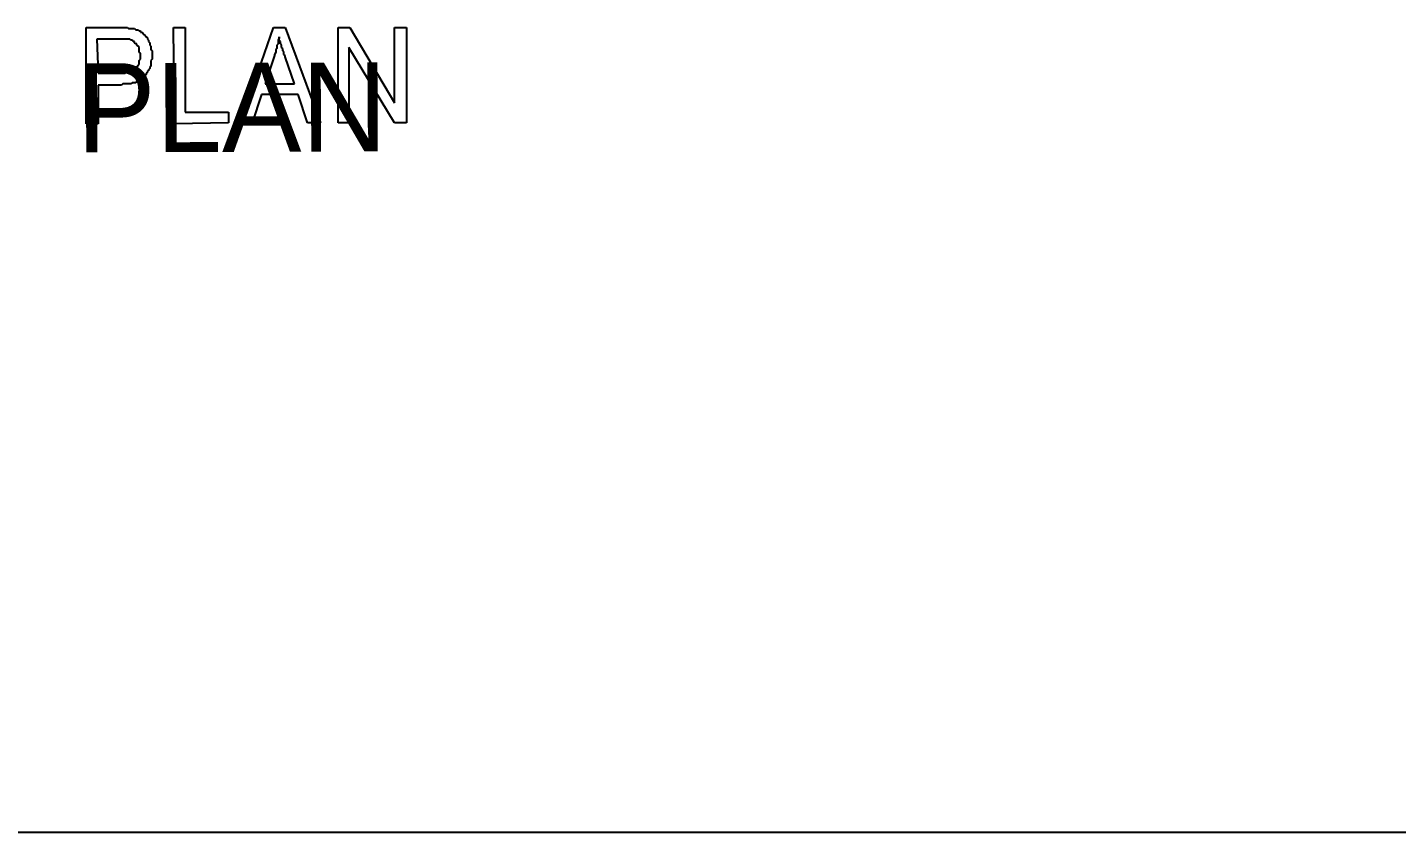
# Model space of a CAD drawing. Header units: millimetres. Extents: x 30 to 55791, y -4580 to 38782.
# Drawn here: x 6963 to 13809, y 2452 to 6477 of the extents above; entities that cross this region are included whole.
import ezdxf

# ---------------------------------------------------------------- set-up
doc = ezdxf.new("R2010")
doc.units = ezdxf.units.MM
doc.layers.add('A-ARCH-REF', color=8, linetype='CONTINUOUS')

msp = doc.modelspace()

# ---------------------------------------------------------------- linework, layer by layer
at = {"layer": 'A-ARCH-REF'}
for p, q in [((7257.3, 5994.2), (7257.3, 6476.7)), ((7257.3, 6476.7), (7416.2, 6476.7)), ((7416.2, 6476.7), (7428, 6476.7)), ((7428, 6476.7), (7433.9, 6476.7)), ((7433.9, 6476.7), (7439.8, 6476.7)), ((7439.8, 6476.7), (7445.6, 6476.7)), ((7445.6, 6476.7), (7451.5, 6476.7)), ((7451.5, 6476.7), (7457.4, 6476.7)), ((7457.4, 6476.7), (7463.3, 6476.7)), ((7463.3, 6476.7), (7469.2, 6470.8)), ((7469.2, 6470.8), (7475.1, 6470.8)), ((7475.1, 6470.8), (7480.9, 6470.8)), ((7480.9, 6470.8), (7486.8, 6470.8)), ((7486.8, 6470.8), (7492.7, 6470.8)), ((7492.7, 6470.8), (7498.6, 6470.8)), ((7498.6, 6470.8), (7504.5, 6464.9)), ((7504.5, 6464.9), (7510.4, 6464.9)), ((7510.4, 6464.9), (7516.3, 6464.9)), ((7516.3, 6464.9), (7522.1, 6459)), ((7522.1, 6459), (7528, 6459)), ((7528, 6459), (7528, 6453.2)), ((7528, 6453.2), (7533.9, 6453.2)), ((7533.9, 6453.2), (7539.8, 6447.3)), ((7539.8, 6447.3), (7545.7, 6441.4)), ((7545.7, 6441.4), (7551.6, 6435.5)), ((7551.6, 6435.5), (7557.4, 6429.6)), ((7698.7, 5994.2), (7692.8, 6476.7)), ((7692.8, 6476.7), (7751.6, 6476.7)), ((7751.6, 6476.7), (7751.6, 6053)), ((8028.2, 6000.1), (8193, 6476.7)), ((8193, 6476.7), (8251.8, 6476.7)), ((8251.8, 6476.7), (8428.3, 6000.1)), ((8516.6, 6000.1), (8516.6, 6476.7)), ((8516.6, 6476.7), (8575.4, 6476.7)), ((8575.4, 6476.7), (8799, 6100.1)), ((8799, 6100.1), (8799, 6476.7)), ((8799, 6476.7), (8857.9, 6476.7)), ((8857.9, 6476.7), (8857.9, 6000.1)), ((7422.1, 6417.8), (7310.3, 6417.8)), ((7310.3, 6417.8), (7316.2, 6247.2)), ((7433.9, 6417.8), (7422.1, 6417.8)), ((7439.8, 6417.8), (7433.9, 6417.8)), ((7445.6, 6417.8), (7439.8, 6417.8)), ((7451.5, 6417.8), (7445.6, 6417.8)), ((7457.4, 6417.8), (7451.5, 6417.8)), ((7463.3, 6417.8), (7457.4, 6417.8)), ((7469.2, 6417.8), (7463.3, 6417.8)), ((7475.1, 6417.8), (7469.2, 6417.8)), ((7480.9, 6412), (7475.1, 6417.8)), ((7486.8, 6412), (7480.9, 6412)), ((7492.7, 6406.1), (7486.8, 6412)), ((7498.6, 6406.1), (7492.7, 6406.1)), ((7498.6, 6400.2), (7498.6, 6406.1)), ((7504.5, 6394.3), (7498.6, 6400.2)), ((7510.4, 6394.3), (7504.5, 6394.3)), ((7510.4, 6388.4), (7510.4, 6394.3)), ((7516.3, 6382.5), (7510.4, 6388.4)), ((7522.1, 6376.7), (7516.3, 6382.5)), ((7522.1, 6370.8), (7522.1, 6376.7)), ((7522.1, 6364.9), (7522.1, 6370.8)), ((7557.4, 6429.6), (7563.3, 6423.7)), ((7563.3, 6423.7), (7563.3, 6417.8)), ((7563.3, 6417.8), (7569.2, 6412)), ((7569.2, 6412), (7569.2, 6406.1)), ((7569.2, 6406.1), (7575.1, 6400.2)), ((7575.1, 6400.2), (7575.1, 6394.3)), ((7575.1, 6394.3), (7575.1, 6388.4)), ((7575.1, 6388.4), (7581, 6382.5)), ((7581, 6382.5), (7581, 6376.7)), ((7581, 6376.7), (7581, 6370.8)), ((7581, 6370.8), (7581, 6364.9)), ((8210.6, 6370.8), (8204.7, 6364.9)), ((8216.5, 6394.3), (8210.6, 6388.4)), ((8210.6, 6388.4), (8210.6, 6382.5)), ((8210.6, 6382.5), (8210.6, 6376.7)), ((8210.6, 6376.7), (8210.6, 6370.8)), ((8222.4, 6423.7), (8216.5, 6412)), ((8216.5, 6412), (8216.5, 6406.1)), ((8216.5, 6406.1), (8216.5, 6400.2)), ((8216.5, 6400.2), (8216.5, 6394.3)), ((8222.4, 6423.7), (8222.4, 6429.6)), ((8222.4, 6429.6), (8222.4, 6423.7)), ((8222.4, 6417.8), (8222.4, 6423.7)), ((8222.4, 6412), (8222.4, 6417.8)), ((8228.3, 6406.1), (8222.4, 6412)), ((8228.3, 6400.2), (8228.3, 6406.1)), ((8228.3, 6394.3), (8228.3, 6400.2)), ((8234.1, 6388.4), (8228.3, 6394.3)), ((8234.1, 6382.5), (8234.1, 6388.4)), ((8234.1, 6376.7), (8234.1, 6382.5)), ((8240, 6370.8), (8234.1, 6376.7)), ((8240, 6364.9), (8240, 6370.8)), ((8799, 6000.1), (8569.6, 6376.7)), ((8569.6, 6376.7), (8569.6, 6000.1)), ((7522.1, 6353.1), (7522.1, 6364.9)), ((7528, 6347.2), (7522.1, 6353.1)), ((7522.1, 6311.9), (7528, 6317.8)), ((7522.1, 6306), (7522.1, 6311.9)), ((7522.1, 6300.2), (7522.1, 6306)), ((7522.1, 6294.3), (7522.1, 6300.2)), ((7528, 6341.4), (7528, 6347.2)), ((7528, 6335.5), (7528, 6341.4)), ((7528, 6329.6), (7528, 6335.5)), ((7528, 6317.8), (7528, 6329.6)), ((7581, 6364.9), (7586.9, 6359)), ((7586.9, 6317.8), (7581, 6311.9)), ((7581, 6311.9), (7581, 6306)), ((7581, 6306), (7581, 6300.2)), ((7581, 6300.2), (7581, 6288.4)), ((7586.9, 6359), (7586.9, 6353.1)), ((7586.9, 6353.1), (7586.9, 6347.2)), ((7586.9, 6347.2), (7586.9, 6341.4)), ((7586.9, 6341.4), (7586.9, 6335.5)), ((7586.9, 6335.5), (7586.9, 6329.6)), ((7586.9, 6329.6), (7586.9, 6323.7)), ((7586.9, 6323.7), (7586.9, 6317.8)), ((8198.8, 6335.5), (8151.8, 6194.2)), ((8204.7, 6353.1), (8198.8, 6341.4)), ((8198.8, 6341.4), (8198.8, 6335.5)), ((8204.7, 6364.9), (8204.7, 6359)), ((8204.7, 6359), (8204.7, 6353.1)), ((8240, 6359), (8240, 6364.9)), ((8245.9, 6353.1), (8240, 6359)), ((8245.9, 6341.4), (8245.9, 6353.1)), ((8251.8, 6335.5), (8245.9, 6341.4)), ((8251.8, 6329.6), (8251.8, 6335.5)), ((8298.9, 6194.2), (8251.8, 6329.6)), ((7316.2, 6247.2), (7428, 6247.2)), ((7428, 6247.2), (7433.9, 6247.2)), ((7433.9, 6247.2), (7439.8, 6247.2)), ((7439.8, 6247.2), (7445.6, 6247.2)), ((7445.6, 6247.2), (7451.5, 6247.2)), ((7451.5, 6247.2), (7457.4, 6253.1)), ((7457.4, 6253.1), (7469.2, 6253.1)), ((7469.2, 6253.1), (7475.1, 6253.1)), ((7475.1, 6253.1), (7480.9, 6259)), ((7480.9, 6259), (7486.8, 6259)), ((7486.8, 6259), (7492.7, 6259)), ((7492.7, 6259), (7498.6, 6264.9)), ((7498.6, 6264.9), (7504.5, 6270.7)), ((7504.5, 6270.7), (7510.4, 6276.6)), ((7510.4, 6276.6), (7510.4, 6282.5)), ((7510.4, 6282.5), (7516.3, 6282.5)), ((7516.3, 6288.4), (7522.1, 6294.3)), ((7516.3, 6282.5), (7516.3, 6288.4)), ((7545.7, 6229.5), (7539.8, 6223.7)), ((7551.6, 6235.4), (7545.7, 6229.5)), ((7557.4, 6241.3), (7551.6, 6235.4)), ((7563.3, 6253.1), (7557.4, 6247.2)), ((7557.4, 6247.2), (7557.4, 6241.3)), ((7569.2, 6259), (7563.3, 6259)), ((7563.3, 6259), (7563.3, 6253.1)), ((7575.1, 6270.7), (7569.2, 6264.9)), ((7569.2, 6264.9), (7569.2, 6259)), ((7581, 6282.5), (7575.1, 6276.6)), ((7575.1, 6276.6), (7575.1, 6270.7)), ((7581, 6288.4), (7581, 6282.5)), ((7422.1, 6188.4), (7316.2, 6188.4)), ((7316.2, 6188.4), (7316.2, 5994.2)), ((7428, 6188.4), (7422.1, 6188.4)), ((7433.9, 6188.4), (7428, 6188.4)), ((7439.8, 6194.2), (7433.9, 6188.4)), ((7451.5, 6194.2), (7439.8, 6194.2)), ((7457.4, 6194.2), (7451.5, 6194.2)), ((7463.3, 6194.2), (7457.4, 6194.2)), ((7469.2, 6194.2), (7463.3, 6194.2)), ((7475.1, 6194.2), (7469.2, 6194.2)), ((7480.9, 6194.2), (7475.1, 6194.2)), ((7486.8, 6200.1), (7480.9, 6194.2)), ((7492.7, 6200.1), (7486.8, 6200.1)), ((7498.6, 6200.1), (7492.7, 6200.1)), ((7504.5, 6200.1), (7498.6, 6200.1)), ((7510.4, 6206), (7504.5, 6200.1)), ((7516.3, 6206), (7510.4, 6206)), ((7522.1, 6211.9), (7516.3, 6206)), ((7528, 6211.9), (7522.1, 6211.9)), ((7533.9, 6217.8), (7528, 6211.9)), ((7539.8, 6217.8), (7533.9, 6217.8)), ((7539.8, 6223.7), (7539.8, 6217.8)), ((8151.8, 6194.2), (8298.9, 6194.2)), ((8134.1, 6141.3), (8087, 6000.1)), ((8316.5, 6141.3), (8134.1, 6141.3)), ((8363.6, 6000.1), (8316.5, 6141.3)), ((7751.6, 6053), (7969.3, 6053)), ((7969.3, 6053), (7969.3, 6000.1)), ((7316.2, 5994.2), (7257.3, 5994.2)), ((7969.3, 6000.1), (7698.7, 5994.2)), ((8087, 6000.1), (8028.2, 6000.1)), ((8428.3, 6000.1), (8363.6, 6000.1)), ((8569.6, 6000.1), (8516.6, 6000.1)), ((8857.9, 6000.1), (8799, 6000.1)), ((55791.3, 2451.8), (2538.1, 2451.8))]:
    msp.add_line(p, q, dxfattribs=at)

# ---------------------------------------------------------------- texts
msp.add_text('PLAN', height=445.06, rotation=0.19252, dxfattribs=at).set_placement((7208.6, 5851.8))

doc.saveas('drawing.dxf')
